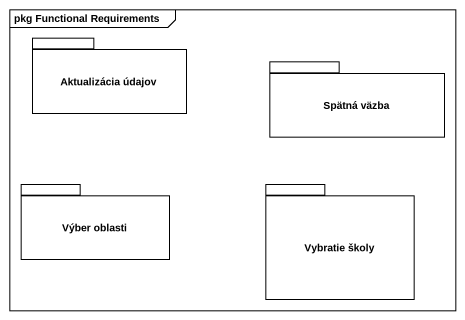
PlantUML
@startuml
mainframe pkg Functional Requirements
package "Aktualizácia údajov" as Aktualizácia_údajov {
}
package "Spätná väzba" as Spätná_väzba {
}
package "Výber oblasti" as Výber_oblasti {
}
package "Vybratie školy" as Vybratie_školy {
}
@enduml
